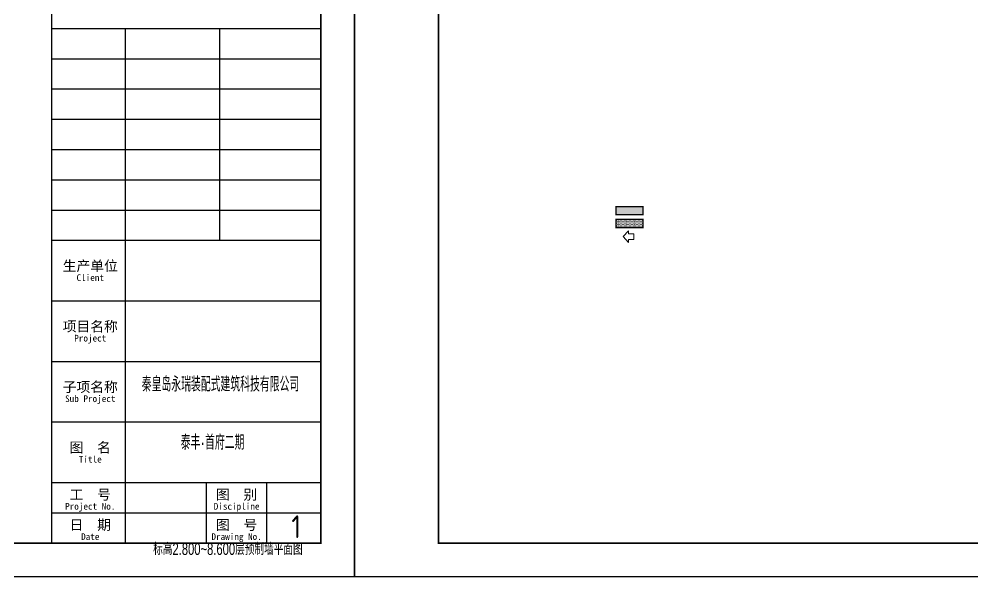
# Model space of a CAD drawing. Extents: x -85320 to 1679916, y -1321939 to 627.
# Drawn here: x 1085374 to 1120839, y -801779 to -781029 of the extents above; entities that cross this region are included whole.
import ezdxf
from ezdxf.enums import TextEntityAlignment as Align

# ---------------------------------------------------------------- set-up
doc = ezdxf.new("R2010")
doc.units = 0
doc.header["$LTSCALE"] = 1000
for name, color, linetype in [('BORDER', 7, 'Continuous'), ('TH', 7, 'Continuous'), ('图框文字', 7, 'Continuous'), ('打印线框', 7, 'Continuous'), ('拉模', 7, 'Continuous')]:
    doc.layers.add(name, color=color, linetype=linetype)
doc.layers.add('WCOL', color=7, linetype='Continuous', lineweight=0)
doc.layers.add('WCOL_HATCH', color=251, linetype='Continuous', lineweight=0)
doc.styles.get("Standard").update_dxf_attribs({"font": 'gbenor.shx', "bigfont": 'gbcbig.shx'})
doc.styles.add('中西文等高字体', font='hztxt_e.shx', dxfattribs={"width": 0.7, "bigfont": 'hbhz.shx'})
doc.styles.add('设计院一', font='', dxfattribs={"width": 0.8})
doc.styles.get('设计院一').set_extended_font_data('SimSun')

# ---------------------------------------------------------------- blocks, each defined once
blk = doc.blocks.new('图框1')
at = {"color": 7}
for p, q in [((1425679, -783089), (1425679, -823089)), ((1433679, -783089), (1433679, -823089)), ((1433679, -823089), (1433679, -783089)), ((1433679, -783089), (1433679, -823089)), ((1433679, -823089), (1433679, -783089)), ((1433679, -807789), (1425679, -807789)), ((1427879, -814089), (1427879, -807789)), ((1430679, -814089), (1430679, -807789)), ((1433679, -808689), (1425679, -808689)), ((1433679, -809589), (1425679, -809589)), ((1433679, -810489), (1425679, -810489)), ((1433679, -811389), (1425679, -811389)), ((1433679, -812289), (1425679, -812289)), ((1433679, -813189), (1425679, -813189)), ((1433679, -814089), (1425679, -814089)), ((1427879, -823089), (1427879, -814089)), ((1433679, -814089), (1431691, -814089)), ((1433679, -815889), (1425679, -815889)), ((1433679, -817689), (1425679, -817689)), ((1433679, -819489), (1425679, -819489)), ((1433679, -821289), (1425679, -821289)), ((1430279, -823089), (1430279, -821289)), ((1432079, -823089), (1432079, -821289)), ((1433679, -822189), (1425679, -822189)), ((1425679, -823089), (1433679, -823089)), ((1425679, -823089), (1433679, -823089))]:
    blk.add_line(p, q, dxfattribs=at)
at = {"layer": 'BORDER', "const_width": 50}
blk.add_lwpolyline([(1377779, -823089), (1377779, -783089), (1433679, -783089), (1433679, -823089)], close=True, dxfattribs=at)
at = {"color": 7, "style": '设计院一'}
for s, height, p in [('生产单位', 300, (1426829, -814989)), ('Client', 200, (1426829, -815289)), ('项目名称', 300, (1426829, -816789)), ('Project', 200, (1426829, -817089)), ('子项名称', 300, (1426829, -818589)), ('Sub Project', 200, (1426829, -818889)), ('图  名', 300, (1426829, -820389)), ('Title', 200, (1426829, -820689)), ('工  号', 300, (1426829, -821789)), ('图  别', 300, (1431179, -821789)), ('Project No.', 200, (1426829, -822089)), ('Discipline', 200, (1431179, -822089)), ('日  期', 300, (1426829, -822689)), ('图  号', 300, (1431179, -822689)), ('Date', 200, (1426829, -822989)), ('Drawing No.', 200, (1431179, -822989))]:
    blk.add_text(s, height=height, dxfattribs=at).set_placement(p, align=Align.CENTER)
at = {"layer": 'TH', "color": 2, "style": '中西文等高字体', "width": 0.7}
for s, p in [('秦皇岛永瑞装配式建筑科技有限公司', (1428359, -818709)), ('泰丰·首府二期', (1429517, -820439))]:
    blk.add_text(s, height=440, dxfattribs=at).set_placement(p, align=Align.BOTTOM_LEFT)

msp = doc.modelspace()

# ---------------------------------------------------------------- hatches: boundary and pattern name
at = {"layer": 'WCOL'}
h = msp.add_hatch(color=6, dxfattribs=at)
h.dxf.hatch_style = 1
h.paths.add_polyline_path([(1107565.973, -788304.794), (1108565.973, -788304.794), (1108565.973, -788004.794), (1107565.973, -788004.794)])
at = {"layer": 'WCOL_HATCH'}
h = msp.add_hatch(dxfattribs=at)
h.set_pattern_fill('DOTS', color=256, scale=30, style=0)
h.set_pattern_definition([(0, (-362141.726, -202978.43), (23.8125, 47.625), [0, -47.625])])
h.paths.add_polyline_path([(1107565.973, -788782.02), (1108565.973, -788782.02), (1108565.973, -788482.02), (1107565.973, -788482.02)])

# ---------------------------------------------------------------- linework, layer by layer
at = {"layer": 'WCOL', "const_width": 50}
for points in [[(1107565.973, -788304.794), (1108565.973, -788304.794), (1108565.973, -788004.794), (1107565.973, -788004.794)], [(1107565.973, -788782.02), (1108565.973, -788782.02), (1108565.973, -788482.02), (1107565.973, -788482.02)]]:
    msp.add_lwpolyline(points, close=True, dxfattribs=at)
at = {"layer": 'WCOL'}
msp.add_lwpolyline([(1108032.013, -788902.79), (1108032.013, -789022.79), (1108232.013, -789022.79), (1108232.013, -789222.79), (1108032.013, -789222.79), (1108032.013, -789342.79), (1107832.013, -789122.79), (1108032.013, -788902.79)], dxfattribs=at)
at = {"layer": '打印线框', "color": 1}
for points in [[(1023539.778, -801778.774), (1023539.778, -749243.421), (1097839.778, -749243.421), (1097839.778, -801778.774)], [(1097839.778, -801778.774), (1097839.778, -749243.421), (1172139.778, -749243.421), (1172139.778, -801778.774)]]:
    msp.add_lwpolyline(points, close=True, dxfattribs=at)

# ---------------------------------------------------------------- block references
at = {"layer": '拉模', "color": 3, "xscale": 1.250841750841755, "yscale": 1.250841750841755, "zscale": 1.250841750841755}
for p in [(-696716.55, 229025.771), (-622416.55, 229025.771)]:
    msp.add_blockref('图框1', p, dxfattribs=at)

# ---------------------------------------------------------------- texts
at = {"layer": '图框文字', "color": 2, "style": '中西文等高字体', "width": 0.7}
msp.add_text('标高2.800~8.600层预制墙平面图', height=445.5, dxfattribs=at).set_placement((1090359.439, -801095.598), align=Align.BOTTOM_LEFT)
at = {"layer": '拉模', "color": 3}
msp.add_text('1', height=842.304, dxfattribs=at).set_placement((1095498.259, -800331.45))

doc.saveas('drawing.dxf')
